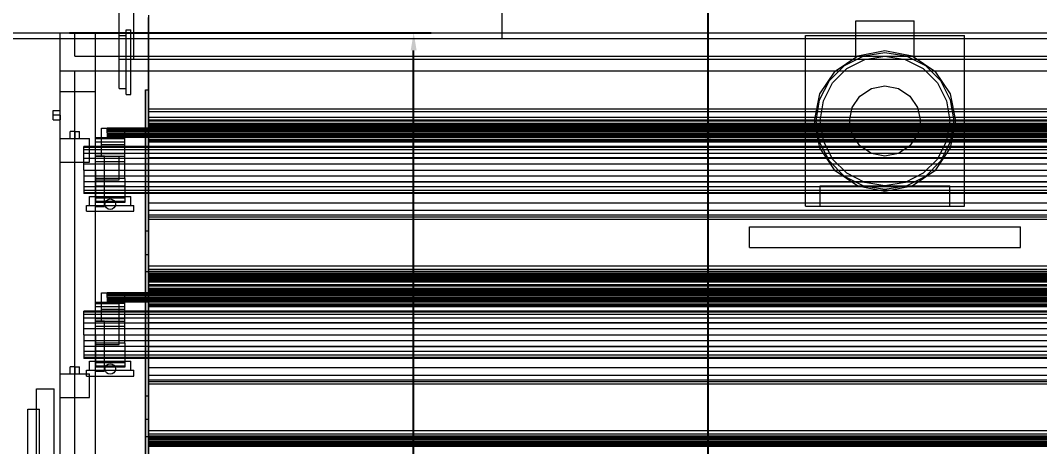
# Model space of a CAD drawing. Header units: millimetres. Extents: x -191664 to 191490, y -197311 to 10263.
# Drawn here: x 1032 to 2762, y -139254 to -138529 of the extents above; entities that cross this region are included whole.
import ezdxf

# ---------------------------------------------------------------- set-up
doc = ezdxf.new("R2010")
doc.units = ezdxf.units.MM
for name, color, linetype, lineweight in [('COTAS_O', 1, 'Continuous', 0), ('COTAS_P', 1, 'Continuous', 0), ('COTAS_R', 1, 'Continuous', 0), ('DET_secador_frontal', 7, 'Continuous', 0), ('R15_COTAS_TRANSPORTE_P', 1, 'Continuous', 0)]:
    doc.layers.add(name, color=color, linetype=linetype, lineweight=lineweight)
doc.dimstyles.new('PLANTA_20', dxfattribs={"dimtxt": 50, "dimasz": 30, "dimexe": 30, "dimexo": 16, "dimgap": 20, "dimtad": 1, "dimtih": 1, "dimtoh": 1, "dimdec": 1, "dimzin": 0, "dimdsep": 46, "dimcen": 0.09, "dimadec": 0, "dimazin": 0, "dimtfac": 1, "dimtdec": 4, "dimtofl": 0, "dimtmove": 0, "dimatfit": 3, "dimfxl": 1, "dimtolj": 1, "dimtzin": 0, "dimarcsym": 0})

# ---------------------------------------------------------------- blocks, each defined once
blk = doc.blocks.new('*D96')
at = {"layer": 'COTAS_O', "color": 0, "lineweight": -2, "transparency": 16777216}
for p, q in [((1116, -138550), (1730, -138550)), ((1700, -141520), (1700, -138580)), ((1116, -141550), (1730, -141550))]:
    blk.add_line(p, q, dxfattribs=at)
at = {"layer": 'COTAS_O', "color": 0, "transparency": 16777216}
for points in [[(1695, -138580), (1705, -138580), (1700, -138550)], [(1695, -141520), (1705, -141520), (1700, -141550)]]:
    blk.add_solid(points, dxfattribs=at)
at = {"layer": 'Defpoints', "color": 0, "transparency": 16777216}
for p in [(1100, -138550), (1700, -138550), (1100, -141550)]:
    blk.add_point(p, dxfattribs=at)
blk = doc.blocks.new('*D97')
at = {"layer": 'COTAS_R', "color": 0, "lineweight": -2, "transparency": 16777216}
for p, q in [((1116, -137710), (2230, -137710)), ((2200, -141520), (2200, -137740)), ((1116, -141550), (2230, -141550))]:
    blk.add_line(p, q, dxfattribs=at)
at = {"layer": 'COTAS_R', "color": 0, "transparency": 16777216}
for points in [[(2195, -137740), (2205, -137740), (2200, -137710)], [(2195, -141520), (2205, -141520), (2200, -141550)]]:
    blk.add_solid(points, dxfattribs=at)
at = {"layer": 'Defpoints', "color": 0, "transparency": 16777216}
for p in [(1100, -137710), (2200, -137710), (1100, -141550)]:
    blk.add_point(p, dxfattribs=at)
blk = doc.blocks.new('*D99')
at = {"layer": 'COTAS_P', "color": 0, "lineweight": -2, "transparency": 16777216}
for p, q in [((2484, -138700), (2170, -138700)), ((2200, -141520), (2200, -138730)), ((2484, -141550), (2170, -141550))]:
    blk.add_line(p, q, dxfattribs=at)
at = {"layer": 'COTAS_P', "color": 0, "transparency": 16777216}
for points in [[(2195, -138730), (2205, -138730), (2200, -138700)], [(2195, -141520), (2205, -141520), (2200, -141550)]]:
    blk.add_solid(points, dxfattribs=at)
at = {"layer": 'Defpoints', "color": 0, "transparency": 16777216}
for p in [(2200, -138700), (2500, -138700), (2500, -141550)]:
    blk.add_point(p, dxfattribs=at)
blk = doc.blocks.new('*D131')
at = {"layer": 'Defpoints', "color": 0, "transparency": 16777216}
for p in [(1100, -183968.1), (1139.8, -184162.7), (1104.6, -184212), (1304.6, -184212), (1304.6, -184212)]:
    blk.add_point(p, dxfattribs=at)
at = {"layer": 'R15_COTAS_TRANSPORTE_P', "color": 0, "lineweight": -2, "transparency": 16777216}
blk.add_arc((1304.6, -184212), 172, 140.0034, 169.9966, dxfattribs=at)
at = {"layer": 'R15_COTAS_TRANSPORTE_P', "color": 0, "transparency": 16777216}
for points in [[(1169.3, -184097.9), (1176.3, -184105), (1194, -184080.2)], [(1140.2, -184182.6), (1130.2, -184181.7), (1132.6, -184212)]]:
    blk.add_solid(points, dxfattribs=at)
blk = doc.blocks.new('*D133')
at = {"layer": 'Defpoints', "color": 0, "transparency": 16777216}
for p in [(439.7, -194148), (217.9, -194406.1), (-500, -194490), (-500, -194490), (500, -194490)]:
    blk.add_point(p, dxfattribs=at)
at = {"layer": 'R15_COTAS_TRANSPORTE_P', "color": 0, "lineweight": -2, "transparency": 16777216}
blk.add_arc((-500, -194490), 722.8, 2.3783, 17.6217, dxfattribs=at)
at = {"layer": 'R15_COTAS_TRANSPORTE_P', "color": 0, "transparency": 16777216}
for points in [[(184.1, -194272.8), (193.6, -194269.6), (179.2, -194242.8)], [(227.1, -194459.9), (217.2, -194460.1), (222.8, -194490)]]:
    blk.add_solid(points, dxfattribs=at)

msp = doc.modelspace()

# ---------------------------------------------------------------- linework, layer by layer
at = {"layer": 'DET_secador_frontal', "color": 253, "true_color": 0xa6b3ba}
for p, q in [((1850, -138560), (1850, -138410)), ((1200, -138595), (1200, -138415)), ((1225, -138595), (1225, -138415)), ((1200, -138595), (1200, -138455)), ((800, -138550), (4200, -138550)), ((800, -138560), (1850, -138560)), ((800, -138560), (4200, -138560)), ((1200, -138595), (1225, -138595)), ((1200, -138595), (3800, -138595))]:
    msp.add_line(p, q, dxfattribs=at)
at = {"layer": 'DET_secador_frontal', "color": 253, "true_color": 0xa8b3b5}
for p, q in [((1250, -138520), (1250, -138680)), ((1250, -138684), (1250, -138524)), ((1245, -138887), (1245, -138647)), ((1245, -138647), (1245, -138716)), ((1245, -138647), (1250, -138647)), ((1250, -138647), (1250, -138887)), ((1250, -138716), (1250, -138647)), ((1250, -138680), (1250, -138684)), ((3750, -138680), (1250, -138680)), ((1250, -138684), (3750, -138684)), ((1250, -138694), (1250, -138706)), ((3750, -138694), (1250, -138694)), ((1250, -138698), (1250, -138694)), ((1250, -138710), (1250, -138698)), ((1250, -138698), (3750, -138698)), ((1250, -138706), (1250, -138710)), ((1245, -138716), (1245, -138956)), ((1250, -138716), (1245, -138716)), ((3750, -138710), (1250, -138710)), ((1250, -138712), (1250, -138952)), ((1250, -138716), (1250, -138712)), ((1250, -138956), (1250, -138716)), ((1250, -138716), (3750, -138716)), ((1245, -138956), (1245, -138887)), ((1245, -138887), (1250, -138887)), ((1250, -138887), (1250, -138956)), ((1245, -139167), (1245, -138927)), ((1245, -138927), (1245, -138996)), ((1245, -138927), (1250, -138927)), ((1250, -138927), (1250, -139167)), ((1250, -138996), (1250, -138927)), ((1245, -138956), (1250, -138956)), ((1250, -138952), (3750, -138952)), ((1250, -138952), (1250, -138956)), ((3750, -138956), (1250, -138956)), ((1250, -138974), (1250, -138986)), ((3750, -138974), (1250, -138974)), ((1250, -138978), (1250, -138974)), ((1250, -138990), (1250, -138978)), ((1250, -138978), (3750, -138978)), ((1245, -138996), (1245, -139236)), ((1250, -138996), (1245, -138996)), ((1250, -138986), (1250, -138990)), ((3750, -138990), (1250, -138990)), ((1250, -138992), (1250, -139232)), ((1250, -138996), (1250, -138992)), ((1250, -139236), (1250, -138996)), ((1250, -138996), (3750, -138996)), ((1245, -139236), (1245, -139167)), ((1245, -139167), (1250, -139167)), ((1250, -139167), (1250, -139236)), ((1245, -139447), (1245, -139207)), ((1245, -139207), (1245, -139276)), ((1245, -139207), (1250, -139207)), ((1250, -139207), (1250, -139447)), ((1250, -139276), (1250, -139207)), ((1245, -139236), (1250, -139236)), ((1250, -139232), (3750, -139232)), ((1250, -139232), (1250, -139236)), ((3750, -139236), (1250, -139236))]:
    msp.add_line(p, q, dxfattribs=at)
at = {"layer": 'DET_secador_frontal', "color": 142, "true_color": 0x159eb4}
for p, q in [((2450.5, -138530), (2549.5, -138530)), ((2450.5, -138590), (2450.5, -138530)), ((2549.5, -138590), (2549.5, -138530)), ((2365, -138555), (2635, -138555)), ((2365, -138845), (2365, -138555)), ((2635, -138845), (2635, -138555)), ((2454.12, -138589.23), (2500, -138580.1)), ((2500, -138580.1), (2545.88, -138589.23)), ((2415.22, -138615.22), (2454.12, -138589.23)), ((2435.34, -138611.01), (2466.01, -138595.38)), ((2450.5, -138590), (2549.5, -138590)), ((2466.01, -138595.38), (2500, -138590)), ((2500, -138590), (2533.99, -138595.38)), ((2533.99, -138595.38), (2564.66, -138611.01)), ((2545.88, -138589.23), (2584.78, -138615.22)), ((2389.23, -138654.12), (2415.22, -138615.22)), ((2411.01, -138635.34), (2435.34, -138611.01)), ((2564.66, -138611.01), (2588.99, -138635.34)), ((2584.78, -138615.22), (2610.77, -138654.12)), ((2395.38, -138666.01), (2411.01, -138635.34)), ((2588.99, -138635.34), (2604.62, -138666.01)), ((2380.1, -138700), (2389.23, -138654.12)), ((2610.77, -138654.12), (2619.9, -138700)), ((2390, -138700), (2395.38, -138666.01)), ((2604.62, -138666.01), (2610, -138700)), ((2389.23, -138745.88), (2380.1, -138700)), ((2395.38, -138733.99), (2390, -138700)), ((2610, -138700), (2604.62, -138733.99)), ((2619.9, -138700), (2610.77, -138745.88)), ((1100, -138730), (1150, -138730)), ((1100, -138770), (1100, -138730)), ((1150, -138770), (1150, -138730)), ((2411.01, -138764.66), (2395.38, -138733.99)), ((2604.62, -138733.99), (2588.99, -138764.66)), ((2415.22, -138784.78), (2389.23, -138745.88)), ((2610.77, -138745.88), (2584.78, -138784.78)), ((1100, -138770), (1150, -138770)), ((2435.34, -138788.99), (2411.01, -138764.66)), ((2588.99, -138764.66), (2564.66, -138788.99)), ((2454.12, -138810.77), (2415.22, -138784.78)), ((2466.01, -138804.62), (2435.34, -138788.99)), ((2564.66, -138788.99), (2533.99, -138804.62)), ((2584.78, -138784.78), (2545.88, -138810.77)), ((2500, -138819.9), (2454.12, -138810.77)), ((2500, -138810), (2466.01, -138804.62)), ((2533.99, -138804.62), (2500, -138810)), ((2545.88, -138810.77), (2500, -138819.9)), ((2365, -138845), (2635, -138845)), ((1100, -139130), (1150, -139130)), ((1100, -139170), (1100, -139130)), ((1150, -139170), (1150, -139130)), ((1100, -139170), (1150, -139170))]:
    msp.add_line(p, q, dxfattribs=at)
at = {"layer": 'DET_secador_frontal', "color": 251, "true_color": 0x536a64}
for p, q in [((1100, -138550), (1160, -138550)), ((1100, -138650), (1100, -138550)), ((1160, -138650), (1160, -138550)), ((1100, -138650), (1160, -138650)), ((1100, -140900), (1100, -138650)), ((1160, -140900), (1160, -138650)), ((2390, -138810), (2610, -138810)), ((2390, -138845), (2390, -138810)), ((2610, -138845), (2610, -138810)), ((2390, -138845), (2610, -138845)), ((2270, -138880), (2730, -138880)), ((2270, -138915), (2270, -138880)), ((2730, -138915), (2730, -138880)), ((2270, -138915), (2730, -138915)), ((1060, -139155), (1090, -139155)), ((1060, -140175), (1060, -139155)), ((1090, -140175), (1090, -139155))]:
    msp.add_line(p, q, dxfattribs=at)
at = {"layer": 'DET_secador_frontal', "color": 9, "true_color": 0xb8c6c1}
for p, q in [((1125, -138550), (3875, -138550)), ((1125, -138590), (1125, -138550)), ((1125, -138550), (1250, -138550)), ((1250, -138590), (1250, -138550)), ((1125, -138590), (3875, -138590)), ((1125, -138590), (1250, -138590)), ((1125, -138615), (3875, -138615)), ((1125, -140375), (1125, -138615)), ((1045, -139190), (1065, -139190)), ((1045, -140140), (1045, -139190)), ((1065, -140140), (1065, -139190))]:
    msp.add_line(p, q, dxfattribs=at)
at = {"layer": 'DET_secador_frontal', "color": 8, "true_color": 0x617680}
for p, q in [((1212, -138545), (1220, -138545)), ((1212, -138655), (1212, -138545)), ((1220, -138655), (1220, -138545)), ((1212, -138655), (1220, -138655)), ((1170, -138712), (1210, -138712)), ((1170, -138740), (1170, -138712)), ((1210, -138740), (1210, -138712)), ((1170, -138740), (1210, -138740)), ((1170, -138760), (1170, -138740)), ((1210, -138760), (1210, -138740)), ((1160, -138759.5), (1175, -138759.5)), ((1160, -138845.5), (1160, -138759.5)), ((1160, -138760), (1200, -138760)), ((1160, -138800), (1160, -138760)), ((1170, -138760), (1210, -138760)), ((1175, -138845.5), (1175, -138759.5)), ((1200, -138800), (1200, -138760)), ((1160, -138800), (1200, -138800)), ((1145, -138843.5), (1225, -138843.5)), ((1145, -138853.5), (1145, -138843.5)), ((1150, -138828.5), (1220, -138828.5)), ((1150, -138843.5), (1150, -138828.5)), ((1150, -138843.5), (1220, -138843.5)), ((1160, -138845.5), (1175, -138845.5)), ((1220, -138843.5), (1220, -138828.5)), ((1225, -138853.5), (1225, -138843.5)), ((1145, -138853.5), (1225, -138853.5)), ((1170, -138992), (1210, -138992)), ((1170, -139020), (1170, -138992)), ((1210, -139020), (1210, -138992)), ((1160, -139010), (1200, -139010)), ((1160, -139040), (1160, -139010)), ((1200, -139040), (1200, -139010)), ((1170, -139020), (1210, -139020)), ((1170, -139040), (1170, -139020)), ((1210, -139040), (1210, -139020)), ((1160, -139039.5), (1175, -139039.5)), ((1160, -139125.5), (1160, -139039.5)), ((1160, -139040), (1200, -139040)), ((1160, -139080), (1160, -139040)), ((1170, -139040), (1210, -139040)), ((1175, -139125.5), (1175, -139039.5)), ((1200, -139080), (1200, -139040)), ((1160, -139080), (1200, -139080)), ((1150, -139108.5), (1220, -139108.5)), ((1150, -139123.5), (1150, -139108.5)), ((1220, -139123.5), (1220, -139108.5)), ((1145, -139123.5), (1225, -139123.5)), ((1145, -139133.5), (1145, -139123.5)), ((1145, -139133.5), (1225, -139133.5)), ((1150, -139123.5), (1220, -139123.5)), ((1160, -139125.5), (1175, -139125.5)), ((1225, -139133.5), (1225, -139123.5))]:
    msp.add_line(p, q, dxfattribs=at)
at = {"layer": 'DET_secador_frontal', "color": 252, "true_color": 0x7d929d}
for p, q in [((1200, -138555), (1212, -138555)), ((1200, -138645), (1200, -138555)), ((1212, -138645), (1212, -138555)), ((1200, -138645), (1212, -138645))]:
    msp.add_line(p, q, dxfattribs=at)
at = {"layer": 'DET_secador_frontal', "color": 129, "true_color": 0x304542}
for p, q in [((2463.97, -138589.11), (2500, -138583.4)), ((2500, -138583.4), (2536.03, -138589.11)), ((2431.46, -138605.67), (2463.97, -138589.11)), ((2536.03, -138589.11), (2568.54, -138605.67)), ((2405.67, -138631.46), (2431.46, -138605.67)), ((2568.54, -138605.67), (2594.33, -138631.46)), ((2389.11, -138663.97), (2405.67, -138631.46)), ((2594.33, -138631.46), (2610.89, -138663.97)), ((2383.4, -138700), (2389.11, -138663.97)), ((2610.89, -138663.97), (2616.6, -138700)), ((2389.11, -138736.03), (2383.4, -138700)), ((2616.6, -138700), (2610.89, -138736.03)), ((2405.67, -138768.54), (2389.11, -138736.03)), ((2610.89, -138736.03), (2594.33, -138768.54)), ((2431.46, -138794.33), (2405.67, -138768.54)), ((2594.33, -138768.54), (2568.54, -138794.33)), ((2463.97, -138810.89), (2431.46, -138794.33)), ((2500, -138816.6), (2463.97, -138810.89)), ((2536.03, -138810.89), (2500, -138816.6)), ((2568.54, -138794.33), (2536.03, -138810.89))]:
    msp.add_line(p, q, dxfattribs=at)
at = {"layer": 'DET_secador_frontal', "color": 254, "true_color": 0xd8e0dc}
for p, q in [((1100, -138615), (1125, -138615)), ((1100, -140885), (1100, -138615)), ((1125, -140885), (1125, -138615))]:
    msp.add_line(p, q, dxfattribs=at)
at = {"layer": 'DET_secador_frontal', "color": 43, "true_color": 0xe7bf45}
for p, q in [((2457.57, -138657.57), (2477.04, -138644.57)), ((2477.04, -138644.57), (2500, -138640)), ((2500, -138640), (2522.96, -138644.57)), ((2522.96, -138644.57), (2542.43, -138657.57)), ((2444.57, -138677.04), (2457.57, -138657.57)), ((2542.43, -138657.57), (2555.43, -138677.04)), ((1088, -138690), (1088, -138682.21)), ((1088, -138682.21), (1100, -138682.21)), ((1088, -138697.79), (1088, -138690)), ((1100, -138690), (1088, -138690)), ((1100, -138690), (1100, -138682.21)), ((1100, -138690), (1100, -138697.79)), ((2440, -138700), (2444.57, -138677.04)), ((2555.43, -138677.04), (2560, -138700)), ((1088, -138697.79), (1100, -138697.79)), ((2444.57, -138722.96), (2440, -138700)), ((2560, -138700), (2555.43, -138722.96)), ((1125, -138718), (1117.21, -138718)), ((1117.21, -138730), (1117.21, -138718)), ((1125, -138718), (1132.79, -138718)), ((1125, -138718), (1125, -138730)), ((1132.79, -138730), (1132.79, -138718)), ((2457.57, -138742.43), (2444.57, -138722.96)), ((2555.43, -138722.96), (2542.43, -138742.43)), ((1117.21, -138730), (1125, -138730)), ((1125, -138730), (1132.79, -138730)), ((2477.04, -138755.43), (2457.57, -138742.43)), ((2500, -138760), (2477.04, -138755.43)), ((2522.96, -138755.43), (2500, -138760)), ((2542.43, -138742.43), (2522.96, -138755.43)), ((1125, -139118), (1117.21, -139118)), ((1117.21, -139130), (1117.21, -139118)), ((1125, -139118), (1132.79, -139118)), ((1125, -139118), (1125, -139130)), ((1132.79, -139130), (1132.79, -139118)), ((1117.21, -139130), (1125, -139130)), ((1125, -139130), (1132.79, -139130))]:
    msp.add_line(p, q, dxfattribs=at)
at = {"layer": 'DET_secador_frontal', "color": 8, "true_color": 0x727f77}
for p, q in [((1250, -138700), (3750, -138700)), ((1250, -138704), (1250, -138700)), ((1250, -138704), (3750, -138704)), ((1250, -138980), (3750, -138980)), ((1250, -138984), (1250, -138980)), ((1250, -138984), (3750, -138984))]:
    msp.add_line(p, q, dxfattribs=at)
at = {"layer": 'DET_secador_frontal', "color": 253, "true_color": 0xa4b0b5}
for p, q in [((1250, -138706.71), (1250, -138704)), ((1250, -138704.55), (1250, -138704)), ((1250, -138706.14), (1250, -138704.55)), ((3750, -138704.55), (1250, -138704.55)), ((1250, -138708.69), (1250, -138706.14)), ((3750, -138706.14), (1250, -138706.14)), ((1250, -138714.65), (1250, -138706.71)), ((3750, -138706.71), (1250, -138706.71)), ((1180, -138712.27), (1180, -138712)), ((3820, -138712), (1180, -138712)), ((1180, -138713.07), (1180, -138712.27)), ((3820, -138712.27), (1180, -138712.27)), ((1180, -138714.34), (1180, -138713.07)), ((3820, -138713.07), (1180, -138713.07)), ((1180, -138716), (1180, -138714.34)), ((3820, -138714.34), (1180, -138714.34)), ((1180, -138717.93), (1180, -138716)), ((3820, -138716), (1180, -138716)), ((1180, -138720), (1180, -138717.93)), ((3820, -138717.93), (1180, -138717.93)), ((1180, -138720), (1180, -138722.07)), ((1180, -138720), (3820, -138720)), ((1180, -138722.07), (1180, -138724)), ((3820, -138722.07), (1180, -138722.07)), ((1180, -138724), (1180, -138725.66)), ((3820, -138724), (1180, -138724)), ((1250, -138712), (1250, -138708.69)), ((3750, -138708.69), (1250, -138708.69)), ((1250, -138715.86), (1250, -138712)), ((3750, -138712), (1250, -138712)), ((1250, -138727.29), (1250, -138714.65)), ((3750, -138714.65), (1250, -138714.65)), ((1250, -138720), (1250, -138715.86)), ((3750, -138715.86), (1250, -138715.86)), ((1250, -138720), (1250, -138724.14)), ((1250, -138720), (3750, -138720)), ((1250, -138724.14), (1250, -138728)), ((3750, -138724.14), (1250, -138724.14)), ((1160, -138730.37), (1160, -138728.5)), ((1210, -138728.5), (1160, -138728.5)), ((1160, -138735.87), (1160, -138730.37)), ((1210, -138730.37), (1160, -138730.37)), ((1160, -138744.61), (1160, -138735.87)), ((1210, -138735.87), (1160, -138735.87)), ((1180, -138725.66), (1180, -138726.93)), ((3820, -138725.66), (1180, -138725.66)), ((1180, -138726.93), (1180, -138727.73)), ((3820, -138726.93), (1180, -138726.93)), ((1180, -138727.73), (1180, -138728)), ((3820, -138727.73), (1180, -138727.73)), ((3820, -138728), (1180, -138728)), ((1210, -138730.37), (1210, -138728.5)), ((1210, -138735.87), (1210, -138730.37)), ((1210, -138744.61), (1210, -138735.87)), ((1250, -138743.75), (1250, -138727.29)), ((3750, -138727.29), (1250, -138727.29)), ((1250, -138728), (1250, -138731.31)), ((3750, -138728), (1250, -138728)), ((1250, -138731.31), (1250, -138733.86)), ((3750, -138731.31), (1250, -138731.31)), ((1250, -138733.86), (1250, -138735.45)), ((3750, -138733.86), (1250, -138733.86)), ((1250, -138735.45), (1250, -138736)), ((3750, -138735.45), (1250, -138735.45)), ((3750, -138736), (1250, -138736)), ((1140, -138744.86), (1140, -138743.5)), ((3860, -138743.5), (1140, -138743.5)), ((1140, -138748.86), (1140, -138744.86)), ((3860, -138744.86), (1140, -138744.86)), ((1140, -138755.22), (1140, -138748.86)), ((3860, -138748.86), (1140, -138748.86)), ((1140, -138763.5), (1140, -138755.22)), ((3860, -138755.22), (1140, -138755.22)), ((1160, -138756), (1160, -138744.61)), ((1210, -138744.61), (1160, -138744.61)), ((1160, -138769.26), (1160, -138756)), ((1210, -138756), (1160, -138756)), ((1210, -138756), (1210, -138744.61)), ((1210, -138769.26), (1210, -138756)), ((1250, -138762.92), (1250, -138743.75)), ((3750, -138743.75), (1250, -138743.75)), ((1140, -138773.15), (1140, -138763.5)), ((3860, -138763.5), (1140, -138763.5)), ((1140, -138783.5), (1140, -138773.15)), ((3860, -138773.15), (1140, -138773.15)), ((1160, -138783.5), (1160, -138769.26)), ((1210, -138769.26), (1160, -138769.26)), ((1210, -138783.5), (1210, -138769.26)), ((1250, -138783.5), (1250, -138762.92)), ((3750, -138762.92), (1250, -138762.92)), ((1140, -138783.5), (1140, -138793.85)), ((1140, -138783.5), (3860, -138783.5)), ((1140, -138793.85), (1140, -138803.5)), ((3860, -138793.85), (1140, -138793.85)), ((1160, -138783.5), (1160, -138797.74)), ((1160, -138783.5), (1210, -138783.5)), ((1210, -138797.74), (1210, -138783.5)), ((1250, -138783.5), (1250, -138804.08)), ((1250, -138783.5), (3750, -138783.5)), ((1140, -138803.5), (1140, -138811.78)), ((3860, -138803.5), (1140, -138803.5)), ((1160, -138797.74), (1160, -138811)), ((1210, -138797.74), (1160, -138797.74)), ((1160, -138811), (1160, -138822.39)), ((1210, -138811), (1160, -138811)), ((1210, -138797.74), (1210, -138811)), ((1210, -138811), (1210, -138822.39)), ((1250, -138804.08), (1250, -138823.25)), ((3750, -138804.08), (1250, -138804.08)), ((1140, -138811.78), (1140, -138818.14)), ((3860, -138811.78), (1140, -138811.78)), ((1140, -138818.14), (1140, -138822.14)), ((3860, -138818.14), (1140, -138818.14)), ((1140, -138822.14), (1140, -138823.5)), ((3860, -138822.14), (1140, -138822.14)), ((3860, -138823.5), (1140, -138823.5)), ((1160, -138822.39), (1160, -138831.13)), ((1210, -138822.39), (1160, -138822.39)), ((1210, -138822.39), (1210, -138831.13)), ((1250, -138823.25), (1250, -138839.71)), ((3750, -138823.25), (1250, -138823.25)), ((1160, -138831.13), (1160, -138836.63)), ((1210, -138831.13), (1160, -138831.13)), ((1160, -138836.63), (1160, -138838.5)), ((1210, -138836.63), (1160, -138836.63)), ((1210, -138838.5), (1160, -138838.5)), ((1210, -138831.13), (1210, -138836.63)), ((1210, -138836.63), (1210, -138838.5)), ((1250, -138839.71), (1250, -138852.35)), ((3750, -138839.71), (1250, -138839.71)), ((1250, -138852.35), (1250, -138860.29)), ((3750, -138852.35), (1250, -138852.35)), ((1250, -138860.29), (1250, -138863)), ((3750, -138860.29), (1250, -138860.29)), ((1250, -138986.71), (1250, -138984)), ((1250, -138984.55), (1250, -138984)), ((1180, -138992.27), (1180, -138992)), ((3820, -138992), (1180, -138992)), ((1180, -138993.07), (1180, -138992.27)), ((3820, -138992.27), (1180, -138992.27)), ((1180, -138994.34), (1180, -138993.07)), ((3820, -138993.07), (1180, -138993.07)), ((1180, -138996), (1180, -138994.34)), ((3820, -138994.34), (1180, -138994.34)), ((1180, -138997.93), (1180, -138996)), ((3820, -138996), (1180, -138996)), ((1180, -139000), (1180, -138997.93)), ((3820, -138997.93), (1180, -138997.93)), ((1180, -139000), (1180, -139002.07)), ((1180, -139000), (3820, -139000)), ((1250, -138986.14), (1250, -138984.55)), ((3750, -138984.55), (1250, -138984.55)), ((1250, -138988.69), (1250, -138986.14)), ((3750, -138986.14), (1250, -138986.14)), ((1250, -138994.65), (1250, -138986.71)), ((3750, -138986.71), (1250, -138986.71)), ((1250, -138992), (1250, -138988.69)), ((3750, -138988.69), (1250, -138988.69)), ((1250, -138995.86), (1250, -138992)), ((3750, -138992), (1250, -138992)), ((1250, -139007.29), (1250, -138994.65)), ((3750, -138994.65), (1250, -138994.65)), ((1250, -139000), (1250, -138995.86)), ((3750, -138995.86), (1250, -138995.86)), ((1250, -139000), (1250, -139004.14)), ((1250, -139000), (3750, -139000)), ((1160, -139010.37), (1160, -139008.5)), ((1210, -139008.5), (1160, -139008.5)), ((1160, -139015.87), (1160, -139010.37)), ((1210, -139010.37), (1160, -139010.37)), ((1160, -139024.61), (1160, -139015.87)), ((1210, -139015.87), (1160, -139015.87)), ((1180, -139002.07), (1180, -139004)), ((3820, -139002.07), (1180, -139002.07)), ((1180, -139004), (1180, -139005.66)), ((3820, -139004), (1180, -139004)), ((1180, -139005.66), (1180, -139006.93)), ((3820, -139005.66), (1180, -139005.66)), ((1180, -139006.93), (1180, -139007.73)), ((3820, -139006.93), (1180, -139006.93)), ((1180, -139007.73), (1180, -139008)), ((3820, -139007.73), (1180, -139007.73)), ((3820, -139008), (1180, -139008)), ((1210, -139010.37), (1210, -139008.5)), ((1210, -139015.87), (1210, -139010.37)), ((1210, -139024.61), (1210, -139015.87)), ((1250, -139004.14), (1250, -139008)), ((3750, -139004.14), (1250, -139004.14)), ((1250, -139023.75), (1250, -139007.29)), ((3750, -139007.29), (1250, -139007.29)), ((1250, -139008), (1250, -139011.31)), ((3750, -139008), (1250, -139008)), ((1250, -139011.31), (1250, -139013.86)), ((3750, -139011.31), (1250, -139011.31)), ((1250, -139013.86), (1250, -139015.45)), ((3750, -139013.86), (1250, -139013.86)), ((1250, -139015.45), (1250, -139016)), ((3750, -139015.45), (1250, -139015.45)), ((3750, -139016), (1250, -139016)), ((1140, -139024.86), (1140, -139023.5)), ((3860, -139023.5), (1140, -139023.5)), ((1140, -139028.86), (1140, -139024.86)), ((3860, -139024.86), (1140, -139024.86)), ((1140, -139035.22), (1140, -139028.86)), ((3860, -139028.86), (1140, -139028.86)), ((1140, -139043.5), (1140, -139035.22)), ((3860, -139035.22), (1140, -139035.22)), ((1160, -139036), (1160, -139024.61)), ((1210, -139024.61), (1160, -139024.61)), ((1160, -139049.26), (1160, -139036)), ((1210, -139036), (1160, -139036)), ((1210, -139036), (1210, -139024.61)), ((1210, -139049.26), (1210, -139036)), ((1250, -139042.92), (1250, -139023.75)), ((3750, -139023.75), (1250, -139023.75)), ((1140, -139053.15), (1140, -139043.5)), ((3860, -139043.5), (1140, -139043.5)), ((1140, -139063.5), (1140, -139053.15)), ((3860, -139053.15), (1140, -139053.15)), ((1160, -139063.5), (1160, -139049.26)), ((1210, -139049.26), (1160, -139049.26)), ((1210, -139063.5), (1210, -139049.26)), ((1250, -139063.5), (1250, -139042.92)), ((3750, -139042.92), (1250, -139042.92)), ((1140, -139063.5), (1140, -139073.85)), ((1140, -139063.5), (3860, -139063.5)), ((1160, -139063.5), (1160, -139077.74)), ((1160, -139063.5), (1210, -139063.5)), ((1210, -139077.74), (1210, -139063.5)), ((1250, -139063.5), (1250, -139084.08)), ((1250, -139063.5), (3750, -139063.5)), ((1140, -139073.85), (1140, -139083.5)), ((3860, -139073.85), (1140, -139073.85)), ((1140, -139083.5), (1140, -139091.78)), ((3860, -139083.5), (1140, -139083.5)), ((1160, -139077.74), (1160, -139091)), ((1210, -139077.74), (1160, -139077.74)), ((1210, -139077.74), (1210, -139091)), ((1250, -139084.08), (1250, -139103.25)), ((3750, -139084.08), (1250, -139084.08)), ((1140, -139091.78), (1140, -139098.14)), ((3860, -139091.78), (1140, -139091.78)), ((1140, -139098.14), (1140, -139102.14)), ((3860, -139098.14), (1140, -139098.14)), ((1140, -139102.14), (1140, -139103.5)), ((3860, -139102.14), (1140, -139102.14)), ((3860, -139103.5), (1140, -139103.5)), ((1160, -139091), (1160, -139102.39)), ((1210, -139091), (1160, -139091)), ((1160, -139102.39), (1160, -139111.13)), ((1210, -139102.39), (1160, -139102.39)), ((1210, -139091), (1210, -139102.39)), ((1210, -139102.39), (1210, -139111.13)), ((1250, -139103.25), (1250, -139119.71)), ((3750, -139103.25), (1250, -139103.25)), ((1160, -139111.13), (1160, -139116.63)), ((1210, -139111.13), (1160, -139111.13)), ((1160, -139116.63), (1160, -139118.5)), ((1210, -139116.63), (1160, -139116.63)), ((1210, -139118.5), (1160, -139118.5)), ((1210, -139111.13), (1210, -139116.63)), ((1210, -139116.63), (1210, -139118.5)), ((1250, -139119.71), (1250, -139132.35)), ((3750, -139119.71), (1250, -139119.71)), ((1250, -139132.35), (1250, -139140.29)), ((3750, -139132.35), (1250, -139132.35)), ((1250, -139140.29), (1250, -139143)), ((3750, -139140.29), (1250, -139140.29))]:
    msp.add_line(p, q, dxfattribs=at)
at = {"layer": 'DET_secador_frontal', "color": 254, "true_color": 0xd2d7cc}
for p, q in [((1250, -138706), (1250, -138946)), ((3750, -138706), (1250, -138706)), ((1250, -138712), (1250, -138706)), ((1250, -138946), (3750, -138946)), ((1250, -138946), (1250, -138952)), ((1250, -138986), (1250, -139226)), ((3750, -138986), (1250, -138986)), ((1250, -138992), (1250, -138986)), ((1250, -139226), (3750, -139226)), ((1250, -139226), (1250, -139232))]:
    msp.add_line(p, q, dxfattribs=at)
at = {"layer": 'DET_secador_frontal', "color": 9, "true_color": 0xb2bdc0}
for p, q in [((1176, -138841.5), (1176.69, -138838.06)), ((1176.69, -138844.94), (1176, -138841.5)), ((1176.69, -138838.06), (1178.64, -138835.14)), ((1178.64, -138847.86), (1176.69, -138844.94)), ((1178.64, -138835.14), (1181.56, -138833.19)), ((1181.56, -138833.19), (1185, -138832.5)), ((1185, -138832.5), (1188.44, -138833.19)), ((1188.44, -138833.19), (1191.36, -138835.14)), ((1191.36, -138835.14), (1193.31, -138838.06)), ((1193.31, -138844.94), (1191.36, -138847.86)), ((1193.31, -138838.06), (1194, -138841.5)), ((1194, -138841.5), (1193.31, -138844.94)), ((1181.56, -138849.81), (1178.64, -138847.86)), ((1185, -138850.5), (1181.56, -138849.81)), ((1188.44, -138849.81), (1185, -138850.5)), ((1191.36, -138847.86), (1188.44, -138849.81)), ((1176, -139121.5), (1176.69, -139118.06)), ((1176.69, -139124.94), (1176, -139121.5)), ((1176.69, -139118.06), (1178.64, -139115.14)), ((1178.64, -139115.14), (1181.56, -139113.19)), ((1181.56, -139113.19), (1185, -139112.5)), ((1185, -139112.5), (1188.44, -139113.19)), ((1188.44, -139113.19), (1191.36, -139115.14)), ((1191.36, -139115.14), (1193.31, -139118.06)), ((1193.31, -139118.06), (1194, -139121.5)), ((1194, -139121.5), (1193.31, -139124.94)), ((1178.64, -139127.86), (1176.69, -139124.94)), ((1181.56, -139129.81), (1178.64, -139127.86)), ((1185, -139130.5), (1181.56, -139129.81)), ((1188.44, -139129.81), (1185, -139130.5)), ((1191.36, -139127.86), (1188.44, -139129.81)), ((1193.31, -139124.94), (1191.36, -139127.86))]:
    msp.add_line(p, q, dxfattribs=at)
at = {"layer": 'DET_secador_frontal', "color": 251, "true_color": 0x66766c}
for p, q in [((1250, -138863), (3750, -138863)), ((1250, -138867), (1250, -138863)), ((1250, -138867), (3750, -138867)), ((1250, -139143), (3750, -139143)), ((1250, -139147), (1250, -139143)), ((1250, -139147), (3750, -139147))]:
    msp.add_line(p, q, dxfattribs=at)
at = {"layer": 'DET_secador_frontal', "color": 9, "true_color": 0xc7cdbf}
for p, q in [((1250, -138952), (1250, -138956.66)), ((1250, -138955), (1250, -138952)), ((1250, -138959.66), (1250, -138955)), ((1250, -138955), (3750, -138955)), ((1250, -138956.66), (3750, -138956.66)), ((1250, -138956.66), (1250, -138959.66)), ((1250, -138956.66), (1250, -138961)), ((3750, -138959.66), (1250, -138959.66)), ((1250, -138964), (1250, -138959.66)), ((1250, -138961), (3750, -138961)), ((1250, -138961), (1250, -138964)), ((1250, -138961), (1250, -138964.73)), ((3750, -138964), (1250, -138964)), ((1250, -138967.73), (1250, -138964)), ((1250, -138964.73), (3750, -138964.73)), ((1250, -138964.73), (1250, -138967.73)), ((1250, -138964.73), (1250, -138967.59)), ((1250, -138967.59), (3750, -138967.59)), ((1250, -138967.59), (1250, -138970.59)), ((1250, -138967.59), (1250, -138969.39)), ((3750, -138967.73), (1250, -138967.73)), ((1250, -138970.59), (1250, -138967.73)), ((1250, -138969.39), (3750, -138969.39)), ((1250, -138969.39), (1250, -138972.39)), ((1250, -138969.39), (1250, -138970)), ((1250, -138970), (3750, -138970)), ((1250, -138970), (1250, -138973)), ((3750, -138970.59), (1250, -138970.59)), ((1250, -138972.39), (1250, -138970.59)), ((3750, -138972.39), (1250, -138972.39)), ((1250, -138973), (1250, -138972.39)), ((3750, -138973), (1250, -138973)), ((1250, -139232), (1250, -139236.66)), ((1250, -139235), (1250, -139232)), ((1250, -139239.66), (1250, -139235)), ((1250, -139235), (3750, -139235)), ((1250, -139236.66), (3750, -139236.66)), ((1250, -139236.66), (1250, -139239.66)), ((1250, -139236.66), (1250, -139241)), ((3750, -139239.66), (1250, -139239.66)), ((1250, -139244), (1250, -139239.66)), ((1250, -139241), (3750, -139241)), ((1250, -139241), (1250, -139244)), ((1250, -139241), (1250, -139244.73)), ((3750, -139244), (1250, -139244)), ((1250, -139247.73), (1250, -139244)), ((1250, -139244.73), (3750, -139244.73)), ((1250, -139244.73), (1250, -139247.73)), ((1250, -139244.73), (1250, -139247.59)), ((1250, -139247.59), (3750, -139247.59)), ((1250, -139247.59), (1250, -139250.59)), ((1250, -139247.59), (1250, -139249.39)), ((3750, -139247.73), (1250, -139247.73)), ((1250, -139250.59), (1250, -139247.73)), ((1250, -139249.39), (3750, -139249.39)), ((1250, -139249.39), (1250, -139252.39)), ((1250, -139249.39), (1250, -139250)), ((1250, -139250), (3750, -139250)), ((1250, -139250), (1250, -139253)), ((3750, -139250.59), (1250, -139250.59)), ((1250, -139252.39), (1250, -139250.59)), ((3750, -139252.39), (1250, -139252.39)), ((1250, -139253), (1250, -139252.39)), ((3750, -139253), (1250, -139253))]:
    msp.add_line(p, q, dxfattribs=at)

# ---------------------------------------------------------------- dimensions: what is measured, and where the dimension line sits
at = {"layer": 'COTAS_O'}
dim = msp.add_aligned_dim(p1=(1100, -141550), p2=(1100, -138550), distance=-600, text='<> O', dimstyle='PLANTA_20', dxfattribs=at)
dim.commit()
dim.dimension.update_dxf_attribs({"geometry": '*D96', "text_midpoint": (1700, -140050)})
at = {"layer": 'COTAS_P'}
dim = msp.add_aligned_dim(p1=(2500, -141550), p2=(2500, -138700), distance=300, text='<> P', dimstyle='PLANTA_20', dxfattribs=at)
dim.commit()
dim.dimension.update_dxf_attribs({"geometry": '*D99', "text_midpoint": (2200, -140125)})
at = {"layer": 'COTAS_R'}
dim = msp.add_aligned_dim(p1=(1100, -141550), p2=(1100, -137710), distance=-1100, text='<> R', dimstyle='PLANTA_20', dxfattribs=at)
dim.commit()
dim.dimension.update_dxf_attribs({"geometry": '*D97', "text_midpoint": (2200, -139630)})
at = {"layer": 'R15_COTAS_TRANSPORTE_P'}
for base, line1, line2, picture, middle in [((217.89, -194406.09), ((-500, -194490), (500, -194490)), ((-500, -194490), (439.69, -194147.98)), '*D133', (191490.46, -33543.69)), ((1139.8, -184162.66), ((1304.62, -184212), (1104.62, -184212)), ((1304.62, -184212), (1100, -183968.15)), '*D131', (-166426.35, -78863.51))]:
    dim = msp.add_angular_dim_2l(base=base, line1=line1, line2=line2, dimstyle='PLANTA_20', dxfattribs=at)
    dim.commit()
    dim.dimension.update_dxf_attribs({"geometry": picture, "text_midpoint": middle})

doc.saveas('drawing.dxf')
